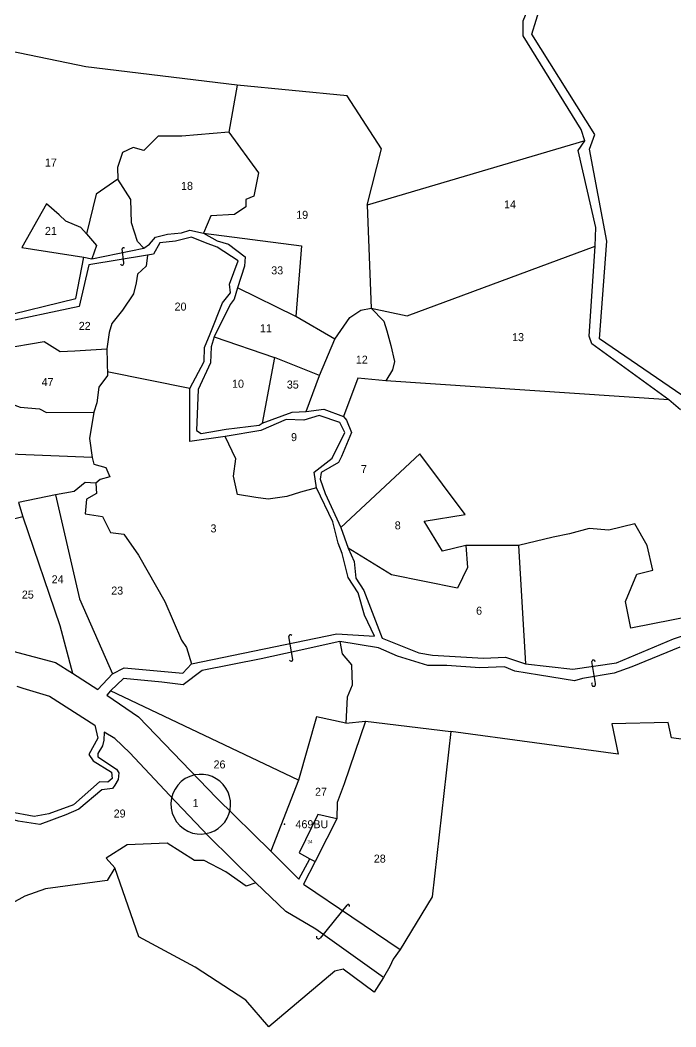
# Model space of a CAD drawing. Extents: x 149058 to 155632, y 177514 to 180719.
# Drawn here: x 154770 to 155180, y 178162 to 178791 of the extents above; entities that cross this region are included whole.
import ezdxf

# ---------------------------------------------------------------- set-up
doc = ezdxf.new("R2010")
doc.units = 0
doc.header["$MEASUREMENT"] = 0
for name, color, linetype in [('BORDER-B', 3, 'CONTINUOUS'), ('LINK', 4, 'CONTINUOUS'), ('NO', 1, 'CONTINUOUS'), ('PARCEL', 6, 'CONTINUOUS'), ('ROAD', 2, 'CONTINUOUS'), ('TRIG-P', 2, 'CONTINUOUS'), ('TRIG-T', 1, 'CONTINUOUS')]:
    doc.layers.add(name, color=color, linetype=linetype)

msp = doc.modelspace()

# ---------------------------------------------------------------- linework, layer by layer
at = {"layer": 'BORDER-B'}
for points in [[(155187.33, 178554.34), (155131.91, 178592.13), (155136.57, 178653.22), (155125.69, 178710.69), (155128.96, 178719.9), (155089.59, 178782.55), (155097.88, 178808.95)], [(154758.19, 178585.96), (154785.1, 178590.56), (154794.95, 178584.32), (154804.14, 178584.65), (154824.16, 178585.96), (154824.48, 178569.24), (154819.23, 178562.02), (154817.92, 178552.18), (154815.95, 178546.27), (154813.33, 178529.87), (154814.97, 178518.06), (154815.95, 178513.8), (154823.5, 178511.83), (154826.13, 178505.92), (154819.89, 178504.28), (154817.26, 178501.99), (154810.7, 178502.32), (154803.81, 178496.74), (154792, 178494.77), (154769.02, 178489.85), (154771.6, 178481.05), (154762.41, 178478.75)], [(154758.19, 178585.96), (154785.1, 178590.56), (154794.95, 178584.32), (154804.14, 178584.65), (154824.16, 178585.96), (154824.48, 178569.24), (154819.23, 178562.02), (154817.92, 178552.18), (154815.95, 178546.27), (154813.33, 178529.87), (154814.97, 178518.06), (154815.95, 178513.8), (154823.5, 178511.83), (154826.13, 178505.92), (154819.89, 178504.28), (154817.26, 178501.99), (154810.7, 178502.32), (154803.81, 178496.74), (154792, 178494.77), (154769.02, 178489.85), (154771.6, 178481.05), (154762.41, 178478.75)], [(154767.99, 178375.09), (154771.6, 178373.78), (154788.34, 178368.86), (154816.56, 178350.82), (154818.53, 178342.62), (154812.95, 178332.45), (154815.58, 178328.51), (154827.06, 178321.3), (154827.39, 178317.36), (154824.77, 178315.06), (154819.51, 178315.39), (154803.43, 178300.96), (154788.01, 178295.38), (154778.82, 178293.74), (154763.07, 178296.69)], [(154767.99, 178375.09), (154771.6, 178373.78), (154788.34, 178368.86), (154816.56, 178350.82), (154818.53, 178342.62), (154812.95, 178332.45), (154815.58, 178328.51), (154827.06, 178321.3), (154827.39, 178317.36), (154824.77, 178315.06), (154819.51, 178315.39), (154803.43, 178300.96), (154788.01, 178295.38), (154778.82, 178293.74), (154763.07, 178296.69)], [(155208.51, 178338.53), (155176.82, 178342.89), (155174.84, 178352.39), (155139.58, 178351.6), (155143.55, 178332.6), (155038.96, 178346.85), (155027.48, 178243.5), (155007.35, 178210.54), (155002.99, 178204.6), (155001.01, 178199.85), (154997.05, 178193.12), (154991.11, 178184.01), (154971.7, 178198.26), (154966.55, 178197.08), (154925.35, 178162.23), (154911.09, 178178.86), (154879.4, 178199.45), (154844.14, 178218.46), (154829.09, 178261.62), (154824.33, 178253.7), (154785.91, 178248.55), (154772.83, 178243.8), (154758.97, 178236.28)]]:
    msp.add_lwpolyline(points, dxfattribs=at)
at = {"layer": 'LINK'}
for points in [[(154834.84, 178639.61), (154833.76, 178648.48)], [(154940.42, 178391.88), (154937.9, 178406.19)], [(155129.42, 178376.83), (155127.2, 178390.62)], [(154974.19, 178238.21), (154957.4, 178217.64)]]:
    msp.add_lwpolyline(points, dxfattribs=at)
for centre, radius, start, end in [((154834.48, 178648.41), 0.724, 12.05722, 174.48108), ((154833.68, 178639.45), 1.17, 201.56386, 7.9627), ((154938.87, 178406.28), 0.973, 31.8631, 185.72187), ((154939.17, 178392.08), 1.26, 217.40115, 351.11619), ((155128.23, 178390.43), 1.05, 352.88008, 169.4867), ((155128.24, 178376.31), 1.28, 139.13871, 23.807), ((154975.01, 178237.85), 0.891, 336.41254, 155.99349), ((154956.41, 178218.57), 1.36, 164.58251, 316.72265)]:
    msp.add_arc(centre, radius, start, end, dxfattribs=at)
at = {"layer": 'PARCEL'}
for points in [[(154986.76, 178675.65), (154995.71, 178710.81), (154974.35, 178744.1), (154905.58, 178750.61), (154811.1, 178762.19), (154739.42, 178777.03), (154761.87, 178752.06), (154739.79, 178711.54), (154710.8, 178704.22)], [(154905.58, 178750.61), (154900.36, 178721.41), (154918.93, 178695.9), (154916.03, 178681.4), (154911, 178679.27), (154911, 178674.63), (154903.84, 178669.8), (154889.14, 178669.02), (154884.56, 178658.18)], [(154900.36, 178721.41), (154871.06, 178718.74), (154856.2, 178718.74), (154847.24, 178709.79), (154840.64, 178711.67), (154834.04, 178708.61), (154830.74, 178699.18), (154831.12, 178692.03)], [(155122.67, 178715.84), (154986.76, 178675.65), (154989.29, 178611.25)], [(154847.31, 178648.79), (154843.31, 178652.98), (154839.63, 178664.58), (154839.24, 178679.27), (154831.12, 178692.03), (154817.39, 178682.56), (154811.39, 178657.81), (154817.78, 178650.47), (154814.74, 178642.22)], [(154811.39, 178657.81), (154807.91, 178661.68), (154798.44, 178665.74), (154794.38, 178669.6), (154786.45, 178676.56), (154770.97, 178649.31), (154809.73, 178643.15)], [(154884.56, 178658.18), (154945.85, 178650.33), (154942.23, 178606.18), (154905.85, 178624.06)], [(154989.29, 178611.25), (155011.74, 178606.54), (155129.25, 178650.12)], [(154849.5, 178644.41), (154848.73, 178637.68), (154843.3, 178632.61), (154842.57, 178627.19), (154840.76, 178620.31), (154833.88, 178610.18), (154827.37, 178601.86), (154825.56, 178596.07), (154824.16, 178585.96)], [(154966.49, 178592.07), (154975.9, 178605.46), (154982.78, 178610.16), (154989.29, 178611.25), (154997.26, 178603.29), (154999.07, 178597.14), (155001.6, 178588.09), (155003.77, 178577.96), (155002.69, 178572.89), (154998.41, 178565.89)], [(154957.08, 178569.27), (154966.49, 178592.07), (154942.23, 178606.18)], [(154891.14, 178593.39), (154928.84, 178580.49), (154921.2, 178539.56)], [(154757.53, 178582.14), (154752.41, 178551.63), (154764.94, 178551.31), (154770.1, 178549.44), (154782.16, 178548.5), (154786.54, 178546.15), (154815.95, 178546.27)], [(154948.75, 178546.76), (154957.08, 178569.27), (154928.84, 178580.49)], [(154876.11, 178561.16), (154824.44, 178571.47)], [(155175.34, 178554.06), (154998.41, 178565.89), (154981.03, 178567.7), (154971.92, 178543.63)], [(154814.97, 178518.06), (154758.05, 178520.32), (154687.52, 178529.68)], [(154955.08, 178498.98), (154945.05, 178496.29), (154936.65, 178493.6), (154924.89, 178491.92), (154917.17, 178492.93), (154905.75, 178494.94), (154903.39, 178506.36), (154904.74, 178517.11), (154898.03, 178531.11)], [(155048.36, 178463.13), (155033.88, 178459.52), (155022.3, 178478.33), (155048, 178482.31), (155019.76, 178520.3), (154970.26, 178474.25)], [(154817.26, 178501.99), (154817.73, 178495.62), (154811.35, 178491.92), (154810.68, 178482.86), (154821.43, 178481.18), (154826.46, 178471.1), (154834.86, 178470.1), (154843.93, 178457), (154860.39, 178428.12), (154870.81, 178403.95), (154873.83, 178399.24), (154877.08, 178389.17)], [(154792, 178494.77), (154806.98, 178429.8), (154827.64, 178382.94)], [(154771.6, 178481.05), (154794.89, 178413.01), (154802.74, 178383.31)], [(155218.23, 178424.49), (155151.53, 178411.39), (155148.27, 178428.04), (155155.15, 178445.04), (155165.28, 178447.57), (155161.66, 178463.13), (155154.06, 178476.52), (155137.77, 178472.54), (155125.46, 178473.63), (155113.16, 178470.37), (155103.02, 178468.2), (155081.3, 178463.13), (155085.79, 178389.12)], [(155081.3, 178463.13), (155048.36, 178463.13), (155049.45, 178449.38), (155043.29, 178436.36), (155002.03, 178444.68), (154974.96, 178461.42)], [(154969.8, 178402.95), (154971.22, 178395.4), (154976.98, 178388.49), (154977.37, 178375.83), (154974.3, 178368.16), (154973.53, 178352.04), (154985.81, 178353.19), (155038.96, 178346.85)], [(154943.97, 178316.35), (154826.39, 178372.14)], [(154955.1, 178355.88), (154943.97, 178316.35), (154926.56, 178272.01)], [(154985.81, 178353.19), (154972.38, 178314.05), (154968.15, 178302.53), (154967.77, 178292.17), (154955.87, 178294.86), (154944.35, 178271.06), (154950.97, 178267.3)], [(154973.53, 178352.04), (154955.1, 178355.88)], [(154967.77, 178292.17), (154961.63, 178279.89), (154954.39, 178265.59)], [(154917.15, 178252.33), (154911.13, 178250.15), (154898.44, 178259.1), (154885, 178266.2), (154879.02, 178266.2), (154861.85, 178277.02), (154836.83, 178275.9), (154823.77, 178267.69), (154829.09, 178261.62)]]:
    msp.add_lwpolyline(points, dxfattribs=at)
for centre, radius, start, end in [((154882.99, 178301.35), 18.76, 102.4601, 253.56747), ((154882.75, 178301.36), 18.7, 254.29047, 101.7371)]:
    msp.add_arc(centre, radius, start, end, dxfattribs=at)
at = {"layer": 'ROAD'}
for points in [[(155182.54, 178547.8), (155175.34, 178554.06), (155161.56, 178564.07), (155127.05, 178589.09), (155125.49, 178593.78), (155129.25, 178650.12), (155129.56, 178661.7), (155118.6, 178709.89), (155122.67, 178715.84), (155120.48, 178723.04), (155084.16, 178781.56), (155084.16, 178790.95), (155093.12, 178812.74)], [(154755.26, 178605.29), (154804.72, 178617.49), (154809.73, 178643.15), (154814.74, 178642.22), (154847.31, 178648.79), (154850.75, 178651.29), (154854.51, 178655.67), (154862.02, 178657.55), (154870.79, 178658.49), (154876.11, 178660.05), (154884.56, 178658.18), (154893.02, 178653.48), (154900.22, 178651.29), (154910.55, 178643.47), (154910.24, 178637.52), (154905.85, 178624.06), (154903.66, 178616.87), (154901.16, 178613.74), (154891.14, 178593.39), (154889.26, 178587.13), (154888.95, 178577.12), (154881.12, 178560.53), (154880.18, 178534.87), (154883, 178532.99), (154898.65, 178535.81), (154919.32, 178538.31), (154921.2, 178539.56), (154939.98, 178546.45), (154948.75, 178546.76), (154959.71, 178548.33), (154971.92, 178543.63), (154973.8, 178541.44), (154976.93, 178533.62), (154970.67, 178518.59), (154968.79, 178514.84), (154958.14, 178508.58), (154957.52, 178504.51), (154960.65, 178495.44), (154970.26, 178474.25), (154974.96, 178461.42), (154978.71, 178452.97), (154979.65, 178442.64), (154984.66, 178434.82), (154996.25, 178405.09), (155019.1, 178396.01), (155027.56, 178394.44), (155059.49, 178392.57), (155073.27, 178393.19), (155085.79, 178389.12), (155115.22, 178385.68), (155142.46, 178389.75), (155178.16, 178404.77), (155194.44, 178410.09)], [(154765.37, 178397.07), (154792.12, 178389.9), (154802.74, 178383.31), (154818.49, 178373.06), (154827.64, 178382.94), (154834.97, 178386.6), (154871.59, 178383.31), (154877.08, 178389.17), (154967.9, 178407.83), (154991.33, 178406.37), (154985.11, 178419.55), (154981.08, 178433.46), (154974.85, 178442.97), (154971.19, 178457.98), (154968.63, 178464.57), (154965.33, 178477.75), (154955.08, 178498.98), (154953.61, 178508.86), (154964.97, 178517.65), (154972.86, 178533.62), (154969.73, 178539.88), (154956.89, 178544.26), (154947.18, 178541.44), (154936.23, 178541.75), (154920.26, 178534.87), (154898.03, 178531.11), (154876.11, 178527.98), (154876.11, 178561.16), (154884.88, 178578.06), (154885.19, 178586.82), (154888.63, 178595.27), (154896.46, 178614.67), (154901.47, 178620.93), (154900.85, 178626.25), (154906.17, 178640.96), (154893.02, 178649.41), (154885.82, 178652.23), (154877.05, 178655.67), (154867.03, 178653.17), (154857.32, 178652.23), (154853.25, 178645.03), (154849.5, 178644.41), (154812.87, 178638.46), (154806.92, 178612.48), (154755.57, 178601.53)], [(155182.08, 178399.56), (155152.17, 178387.12), (155141.04, 178383.27), (155121.35, 178379.85), (155116.21, 178378.56), (155094.38, 178381.98), (155078.97, 178384.55), (155072.55, 178387.12), (155057.13, 178386.69), (155036.58, 178387.98), (155024.6, 178387.98), (155005.76, 178393.97), (154993.78, 178399.1), (154969.8, 178402.95), (154942.4, 178396.96), (154920.57, 178392.25), (154883.75, 178384.98), (154871.77, 178375.99), (154858.5, 178377.71), (154834.52, 178379.85), (154826.39, 178372.14), (154824.25, 178369.58), (154843.94, 178355.88), (154892.74, 178305.39), (154926.56, 178272.01), (154944.12, 178254.47), (154950.97, 178267.3), (154954.39, 178265.59), (154947.11, 178251.47), (155007.35, 178210.54)], [(154838.61, 178333.39), (154829.11, 178342.52), (154822.56, 178346.35), (154822.31, 178341.41), (154821.45, 178337.83), (154818.48, 178333.02), (154818.48, 178331.04), (154830.22, 178323.27), (154831.7, 178320.92), (154831.33, 178316.85), (154829.23, 178313.27), (154827.62, 178311.17), (154821.08, 178310.3), (154806.63, 178298.33), (154798.6, 178294.63), (154782.3, 178288.7), (154768.71, 178290.8), (154759.7, 178293.39), (154751.18, 178297.59), (154747.6, 178303.02), (154747.32, 178305.88)], [(154997.05, 178193.12), (154954.82, 178223.23), (154935.98, 178234.35), (154917.15, 178252.33), (154887.61, 178281.42), (154863.21, 178307.1), (154838.61, 178333.39)]]:
    msp.add_lwpolyline(points, dxfattribs=at)
at = {"layer": 'TRIG-P'}
msp.add_point((154935.2, 178288.96), dxfattribs=at)

# ---------------------------------------------------------------- texts
at = {"layer": 'NO'}
for s, height, p in [('17', 5, (154785.49, 178699.87)), ('18', 5, (154870.52, 178685.28)), ('14', 5, (155072.29, 178673.71)), ('19', 5, (154942.47, 178667.18)), ('21', 5, (154785.49, 178657.12)), ('33', 5, (154926.87, 178632.47)), ('20', 5, (154866.49, 178609.84)), ('22', 5, (154806.62, 178597.77)), ('11', 5, (154919.83, 178596.26)), ('13', 5, (155077.32, 178590.73)), ('12', 5, (154979.71, 178576.65)), ('47', 5, (154783.4, 178562.64)), ('10', 5, (154902.39, 178561.62)), ('35', 5, (154936.61, 178561.12)), ('9', 5, (154939.25, 178528.26)), ('7', 5, (154982.9, 178508.31)), ('8', 5, (155004.03, 178473.1)), ('3', 5, (154888.92, 178471.21)), ('24', 5, (154789.68, 178439.41)), ('25', 5, (154771.07, 178429.85)), ('23', 5, (154826.92, 178432.37)), ('6', 5, (155054.85, 178419.79)), ('26', 5, (154890.82, 178323.73)), ('27', 5, (154954.22, 178306.63)), ('1', 5, (154877.74, 178299.59)), ('29', 5, (154828.43, 178293.05)), ('34', 2, (154949.52, 178276.91)), ('28', 5, (154990.95, 178264.88))]:
    msp.add_text(s, height=height, dxfattribs=at).set_placement(p)
at = {"layer": 'TRIG-T'}
msp.add_text('469BU', height=5, dxfattribs=at).set_placement((154942.02, 178286.36))

doc.saveas('drawing.dxf')
